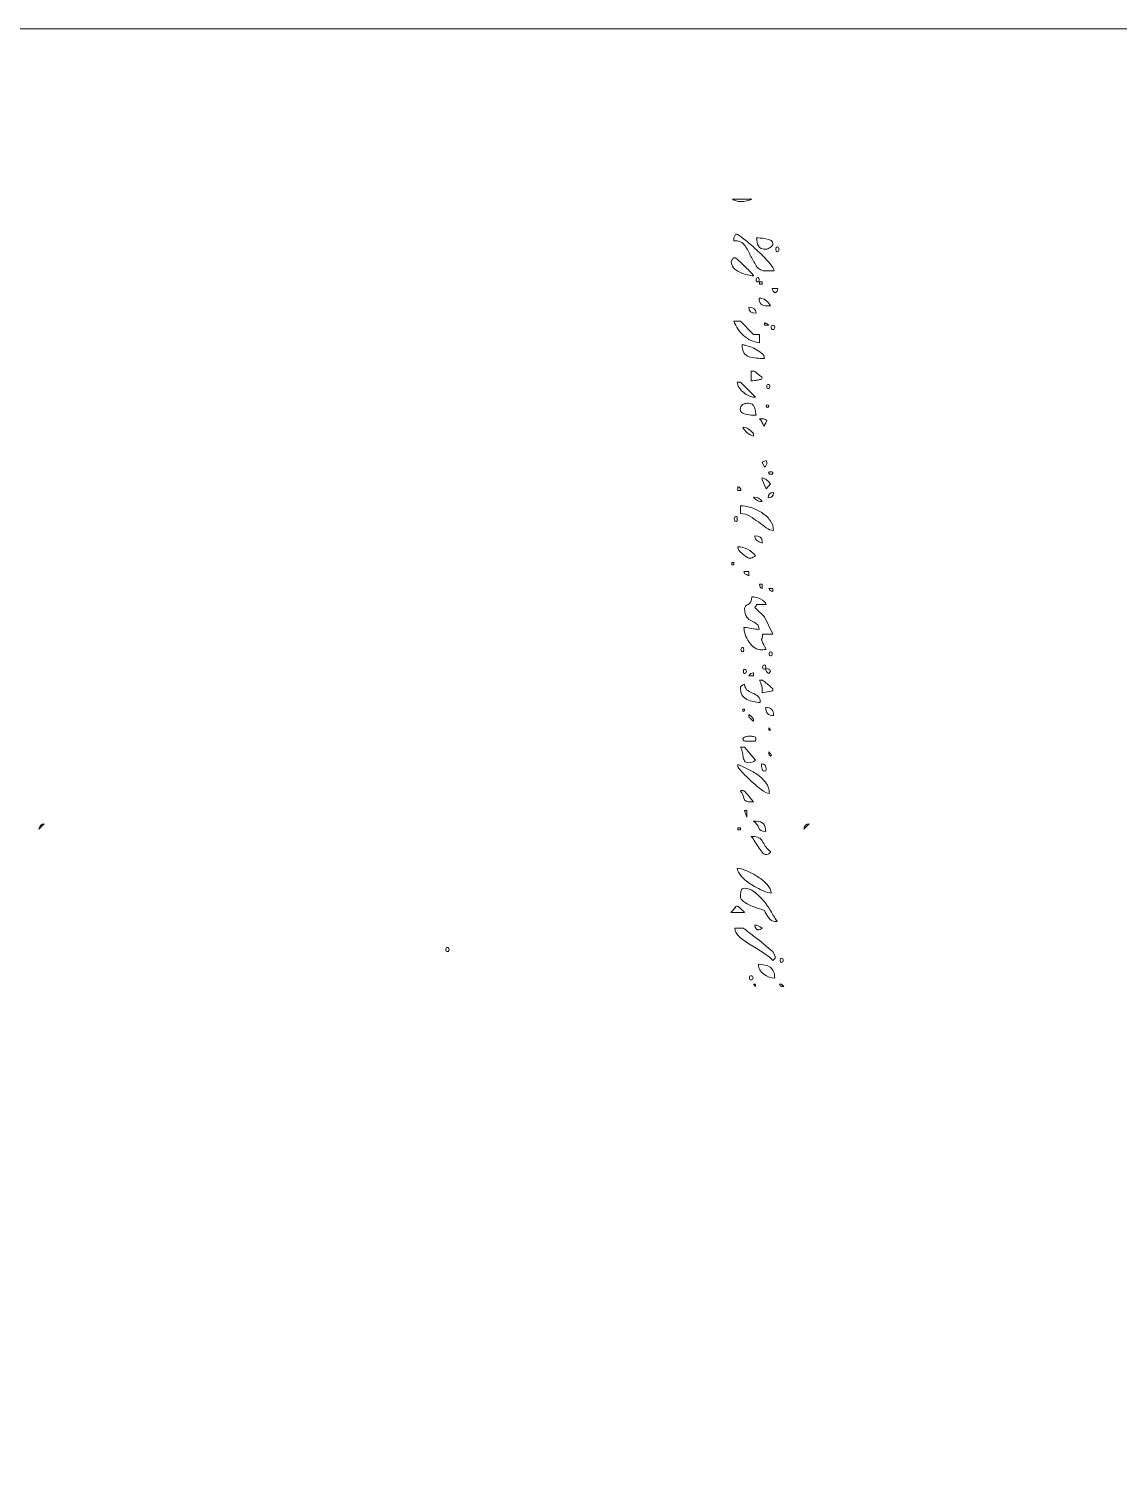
# Model space of a CAD drawing. Extents: x 915 to 2086, y -2344 to -655.
# Drawn here: x 1226 to 1384.9, y -866.4 to -655.3 of the extents above; entities that cross this region are included whole.
import ezdxf

# ---------------------------------------------------------------- set-up
doc = ezdxf.new("R2010")
doc.units = 0
doc.header["$MEASUREMENT"] = 0
doc.layers.add('Layer 1', color=7, linetype='Continuous')

# ---------------------------------------------------------------- blocks, each defined once
blk = doc.blocks.new('block 2')
at = {"layer": 'Layer 1', "lineweight": 0}
for points in [[(1332.598234014064, -692.5552402744606), (1332.598234014064, -692.2022405531325), (1332.950854980338, -692.2022405531325), (1332.950854980338, -692.5552402744606), (1332.598234014064, -692.5552402744606)], [(1328.550478625833, -733.1305129635793), (1328.814849661792, -733.1305129635793), (1328.814849661792, -733.4835126849093), (1328.550478625833, -733.4835126849093), (1328.550478625833, -733.1305129635793)], [(1333.918952928498, -757.600362744709), (1333.918952928498, -757.2473630233808), (1334.183702719509, -757.600362744709), (1333.918952928498, -757.600362744709)], [(1330.749530537889, -769.3076818286199), (1330.749530537889, -770.2742647565419), (1330.398803346952, -769.3076818286199), (1330.749530537889, -769.3076818286199)], [(1329.783326365037, -771.85821844172), (1329.783326365037, -772.1225894776462), (1329.430705398763, -772.1225894776462), (1329.430705398763, -771.85821844172), (1329.783326365037, -771.85821844172)], [(1331.982757032145, -794.6554858522841), (1331.982757032145, -795.0081068185436), (1331.718007241134, -794.6554858522841), (1331.982757032145, -794.6554858522841)]]:
    blk.add_lwpolyline(points, dxfattribs=at)
for points, knots in [([(2085.856461247264, -929.0071040381199), (2085.630344472966, -928.8703734593682), (2085.405742718949, -928.7461417977875), (2085.179625944684, -928.6097899741044), (2085.179625944684, -928.6097899741044), (2085.179625944684, -716.4876366172148), (2085.179625944684, -716.4876366172148), (2085.179625944684, -682.7541954367271), (2057.733518856485, -655.3096033687971), (2024.000077675979, -655.3096033687971), (2024.000077675979, -655.3096033687971), (976.896852803211, -655.3096033687971), (976.896852803211, -655.3096033687971), (943.1618966024525, -655.3096033687971), (915.7173045345389, -682.7541954367271), (915.7173045345389, -716.4876366172148), (915.7173045345389, -716.4876366172148), (915.7173045345389, -928.6097899741044), (915.7173045345389, -928.6097899741044), (915.4908090051849, -928.7461417977875), (915.266586006228, -928.8703734593682), (915.040090476874, -929.0071040381199), (915.040090476874, -929.0071040381199), (915.28097869874, -929.0521758909481), (915.7173045345389, -929.1392895560994), (915.7173045345389, -929.1392895560994), (915.7173045345389, -2282.962154265108), (915.7173045345389, -2282.962154265108), (915.7173045345389, -2316.695595445595), (943.1618966024525, -2344.138672493271), (976.896852803211, -2344.138672493271), (976.896852803211, -2344.138672493271), (2024.000077675979, -2344.138672493271), (2024.000077675979, -2344.138672493271), (2057.733518856485, -2344.138672493271), (2085.179625944684, -2316.695595445595), (2085.179625944684, -2282.962154265108), (2085.179625944684, -2282.962154265108), (2085.179625944684, -929.1392895560994), (2085.179625944684, -929.1392895560994), (2085.615194270342, -929.0521758909481), (2085.856461247264, -929.0071040381199), (2085.856461247264, -929.0071040381199)], [0, 0, 0, 0, 1, 1, 1, 2, 2, 2, 3, 3, 3, 4, 4, 4, 5, 5, 5, 6, 6, 6, 7, 7, 7, 8, 8, 8, 9, 9, 9, 10, 10, 10, 11, 11, 11, 12, 12, 12, 13, 13, 13, 14, 14, 14, 14]), ([(1329.783326365037, -680.4987090198692), (1329.341319203248, -680.4987090198692), (1328.976199319803, -680.3585696455239), (1328.657287554395, -680.131695361114), (1328.657287554395, -680.131695361114), (1331.463862591985, -680.131695361114), (1331.463862591985, -680.131695361114), (1331.055943386122, -680.3691747873718), (1330.504854765373, -680.4987090198692), (1329.783326365037, -680.4987090198692)], [0, 0, 0, 0, 1, 1, 1, 2, 2, 2, 3, 3, 3, 3]), ([(1333.566331962253, -690.6186656230102), (1332.920933330117, -690.6186656230102), (1332.435748090824, -690.3717173201157), (1332.114942550108, -689.8706243680599), (1331.79186447897, -689.3736977217368), (1331.49946556816, -688.8441981397418), (1331.235094532234, -688.2870494379522), (1330.970344741256, -687.729900736148), (1330.675673300053, -687.2322165796822), (1330.354867759308, -686.7913456830911), (1330.032168443255, -686.3504747865), (1329.518576574023, -686.1599609883951), (1328.814849661792, -686.2201830438617), (1328.814849661792, -686.2201830438617), (1328.814849661792, -685.8671833225317), (1328.814849661792, -685.8671833225317), (1328.871662921634, -685.7509055173332), (1328.931506222043, -685.6168262240471), (1328.98983450217, -685.4721417889114), (1329.047784027242, -685.3240485581837), (1329.10800608271, -685.2498125652755), (1329.165955607781, -685.2498125652755), (1329.165955607781, -685.2498125652755), (1329.254205538096, -685.2498125652755), (1329.254205538096, -685.2498125652755), (1329.370862098383, -685.2498125652755), (1329.723104309569, -685.4861557263512), (1330.310553416637, -685.9554332528796), (1330.896108748364, -686.4247107794081), (1331.511585730279, -686.9534528512604), (1332.159256892812, -687.5390081829855), (1332.804655524918, -688.1245635147125), (1333.391725876927, -688.7279203345433), (1333.918952928498, -689.3418822962058), (1334.446558735182, -689.9592530534619), (1334.711308526164, -690.385731257541), (1334.711308526164, -690.6186656230102), (1334.711308526164, -690.6186656230102), (1333.566331962253, -690.6186656230102), (1333.566331962253, -690.6186656230102)], [0, 0, 0, 0, 1, 1, 1, 2, 2, 2, 3, 3, 3, 4, 4, 4, 5, 5, 5, 6, 6, 6, 7, 7, 7, 8, 8, 8, 9, 9, 9, 10, 10, 10, 11, 11, 11, 12, 12, 12, 13, 13, 13, 13]), ([(1332.159256892812, -685.7793121472705), (1332.393327523461, -685.7793121472705), (1332.848591112563, -685.8213539595772), (1333.522396374608, -685.9096038899088), (1334.197716656932, -685.9978538202422), (1334.534808665498, -686.2482109187431), (1334.534808665498, -686.657266389805), (1334.534808665498, -686.83376625047), (1334.404138167787, -687.0102661111332), (1334.139388376809, -687.1867659717982), (1333.875017340879, -687.3628870773928), (1333.684503542792, -687.4511370077244), (1333.566331962253, -687.4511370077244), (1332.978882855188, -687.4511370077244), (1332.598234014064, -687.2890298395569), (1332.423627928738, -686.9678455437561), (1332.247128068071, -686.6432524523634), (1332.159256892812, -686.2482109187431), (1332.159256892812, -685.7793121472705)], [0, 0, 0, 0, 1, 1, 1, 2, 2, 2, 3, 3, 3, 4, 4, 4, 5, 5, 5, 6, 6, 6, 6]), ([(1335.152179422754, -687.8037579739839), (1335.034007842218, -687.8037579739839), (1334.975679562091, -687.6874801687854), (1334.975679562091, -687.4511370077244), (1334.975679562091, -687.218202642257), (1335.034007842218, -687.0981372863962), (1335.152179422754, -687.0981372863962), (1335.328300528365, -687.0981372863962), (1335.415035438427, -687.218202642257), (1335.415035438427, -687.4511370077244), (1335.415035438427, -687.6874801687854), (1335.328300528365, -687.8037579739839), (1335.152179422754, -687.8037579739839)], [0, 0, 0, 0, 1, 1, 1, 2, 2, 2, 3, 3, 3, 4, 4, 4, 4]), ([(1328.550478625833, -689.0350906929025), (1328.550478625833, -688.9782774330279), (1328.638728556181, -688.8585908322375), (1328.814849661792, -688.6820909715725), (1328.814849661792, -688.6820909715725), (1328.98983450217, -688.6820909715725), (1328.98983450217, -688.6820909715725), (1329.047784027242, -688.6820909715725), (1329.224283887908, -688.8161702648604), (1329.518576574023, -689.0805413007865), (1329.811732994973, -689.3418822962058), (1330.120039618514, -689.638068757663), (1330.4427389346, -689.9592530534619), (1330.763923230401, -690.2834673897842), (1331.058594671571, -690.576623810718), (1331.322965707497, -690.8409948466442), (1331.587336743423, -691.1019570869785), (1331.718007241134, -691.2644430102018), (1331.718007241134, -691.3242863105979), (1331.190780189534, -691.3242863105979), (1330.515459907207, -691.1477864499329), (1329.695076434689, -690.794786728603), (1328.871662921634, -690.4425445174156), (1328.462228695518, -689.9168324860848), (1328.462228695518, -689.2112117984971), (1328.462228695518, -689.2112117984971), (1328.550478625833, -689.0350906929025), (1328.550478625833, -689.0350906929025)], [0, 0, 0, 0, 1, 1, 1, 2, 2, 2, 3, 3, 3, 4, 4, 4, 5, 5, 5, 6, 6, 6, 7, 7, 7, 8, 8, 8, 9, 9, 9, 9]), ([(1332.070628207408, -691.8954489498274), (1332.070628207408, -691.6909212142973), (1332.159256892812, -691.5886573465241), (1332.33537799839, -691.5886573465241), (1332.451655803588, -691.5886573465241), (1332.511499103997, -691.6909212142973), (1332.511499103997, -691.8954489498274), (1332.511499103997, -692.1037642360216), (1332.451655803588, -692.2022405531325), (1332.33537799839, -692.2022405531325), (1332.159256892812, -692.2022405531325), (1332.070628207408, -692.1037642360216), (1332.070628207408, -691.8954489498274)], [0, 0, 0, 0, 1, 1, 1, 2, 2, 2, 3, 3, 3, 4, 4, 4, 4]), ([(1334.446558735182, -693.1726110317168), (1334.446558735182, -693.1726110317168), (1335.240050598017, -693.1726110317168), (1335.240050598017, -693.1726110317168), (1335.240050598017, -693.4650099425098), (1335.121879017477, -693.6699164331103), (1334.887429631772, -693.7899817889729), (1334.593136945625, -693.6699164331103), (1334.446558735182, -693.4650099425098), (1334.446558735182, -693.1726110317168)], [0, 0, 0, 0, 1, 1, 1, 2, 2, 2, 3, 3, 3, 3]), ([(1331.014280328871, -695.8988899953392), (1331.718007241134, -695.8988899953392), (1332.070628207408, -696.1954552118668), (1332.070628207408, -696.781010543592), (1331.366901295145, -696.781010543592), (1331.014280328871, -696.4882328777285), (1331.014280328871, -695.8988899953392)], [0, 0, 0, 0, 1, 1, 1, 2, 2, 2, 2]), ([(1333.742831822916, -695.7227688897465), (1332.920933330117, -695.7227688897465), (1332.511499103997, -695.3421200486218), (1332.511499103997, -694.5800648562299), (1333.215226016264, -694.5800648562299), (1333.772753473108, -694.9645012480187), (1334.183702719509, -695.7227688897465), (1334.183702719509, -695.7227688897465), (1333.742831822916, -695.7227688897465), (1333.742831822916, -695.7227688897465)], [0, 0, 0, 0, 1, 1, 1, 2, 2, 2, 3, 3, 3, 3]), ([(1332.598234014064, -699.8606679836148), (1332.598234014064, -699.8606679836148), (1332.598234014064, -701.0950307430712), (1332.598234014064, -701.0950307430712), (1331.660057716063, -700.9749653872104), (1330.882094810908, -700.6257532165428), (1330.266617828989, -700.0367890892257), (1329.651140847074, -699.4512337574988), (1329.165955607781, -698.7456130698947), (1328.814849661792, -697.9237145771231), (1328.814849661792, -697.9237145771231), (1329.783326365037, -697.9237145771231), (1329.783326365037, -697.9237145771231), (1329.783326365037, -697.9237145771231), (1331.718007241134, -699.8606679836148), (1331.718007241134, -699.8606679836148), (1331.718007241134, -699.8606679836148), (1332.598234014064, -699.8606679836148), (1332.598234014064, -699.8606679836148)], [0, 0, 0, 0, 1, 1, 1, 2, 2, 2, 3, 3, 3, 4, 4, 4, 5, 5, 5, 6, 6, 6, 6]), ([(1333.303854701635, -698.5410853343792), (1333.303854701635, -698.5410853343792), (1333.303854701635, -698.2767142984385), (1333.303854701635, -698.2767142984385), (1333.303854701635, -698.2767142984385), (1333.391725876927, -698.1884643681051), (1333.391725876927, -698.1884643681051), (1333.391725876927, -698.1884643681051), (1333.566331962253, -698.2767142984385), (1333.566331962253, -698.2767142984385), (1333.62466024238, -698.2767142984385), (1333.742831822916, -698.3645854737142), (1333.918952928498, -698.5410853343792), (1333.918952928498, -698.5410853343792), (1333.303854701635, -698.5410853343792), (1333.303854701635, -698.5410853343792)], [0, 0, 0, 0, 1, 1, 1, 2, 2, 2, 3, 3, 3, 4, 4, 4, 5, 5, 5, 5]), ([(1334.799179701424, -698.8478769376679), (1334.799179701424, -699.0561922238621), (1334.711308526164, -699.1584560916353), (1334.534808665498, -699.1584560916353), (1334.359823825087, -699.1584560916353), (1334.271952649824, -699.0561922238621), (1334.271952649824, -698.8478769376679), (1334.271952649824, -698.6433492021379), (1334.359823825087, -698.5410853343792), (1334.534808665498, -698.5410853343792), (1334.711308526164, -698.5410853343792), (1334.799179701424, -698.6433492021379), (1334.799179701424, -698.8478769376679)], [0, 0, 0, 0, 1, 1, 1, 2, 2, 2, 3, 3, 3, 4, 4, 4, 4]), ([(1331.058594671571, -703.1194765697701), (1330.382895634188, -702.9433554641755), (1330.046182380678, -702.3578001324486), (1330.046182380678, -701.3559929834055), (1330.280631766416, -701.3559929834055), (1330.398803346952, -701.3878084089347), (1330.398803346952, -701.4442429137371), (1330.457131627079, -701.4442429137371), (1330.631358957349, -701.4900722767079), (1330.926030398552, -701.5783222070249), (1331.21918681947, -701.6665721373565), (1331.543401155808, -701.7968638799966), (1331.894507101797, -701.9733637406616), (1332.247128068071, -702.1498636013266), (1332.568312363872, -702.3578001324486), (1332.862983805046, -702.5907344979178), (1333.155382715851, -702.8232901083129), (1333.303854701635, -703.0880398993113), (1333.303854701635, -703.3808175651748), (1332.480062433524, -703.3808175651748), (1331.73202117859, -703.2925676348414), (1331.058594671571, -703.1194765697701)], [0, 0, 0, 0, 1, 1, 1, 2, 2, 2, 3, 3, 3, 4, 4, 4, 5, 5, 5, 6, 6, 6, 7, 7, 7, 7]), ([(1331.982757032145, -709.0140416588338), (1331.982757032145, -709.0140416588338), (1331.806257171482, -709.0140416588338), (1331.806257171482, -709.0140416588338), (1331.337358400009, -709.0140416588338), (1330.807858818016, -708.7811072933664), (1330.222303486289, -708.3122085219084), (1329.63523313431, -707.8429309953817), (1329.342455468444, -707.3418380433241), (1329.342455468444, -706.8165047670636), (1329.342455468444, -706.8165047670636), (1329.783326365037, -706.8165047670636), (1329.783326365037, -706.8165047670636), (1329.783326365037, -706.8165047670636), (1331.982757032145, -709.0140416588338), (1331.982757032145, -709.0140416588338)], [0, 0, 0, 0, 1, 1, 1, 2, 2, 2, 3, 3, 3, 4, 4, 4, 5, 5, 5, 5]), ([(1331.982757032145, -706.5941755434296), (1331.688085590942, -706.6259909689588), (1331.483557855396, -706.6400049063986), (1331.366901295145, -706.6400049063986), (1331.366901295145, -706.6400049063986), (1331.366901295145, -705.2291422862772), (1331.366901295145, -705.2291422862772), (1331.366901295145, -705.2291422862772), (1331.718007241134, -705.2291422862772), (1331.718007241134, -705.2291422862772), (1331.776335521261, -705.2291422862772), (1331.908521039224, -705.3033782791854), (1332.114942550108, -705.4510927548426), (1332.319470285625, -705.5957771899766), (1332.480062433524, -705.729856483279), (1332.598234014064, -705.8465130435334), (1332.656183539135, -705.906356343944), (1332.730419532027, -705.9661996443256), (1332.818669462342, -706.0230129041984), (1332.90691939269, -706.082856204609), (1332.950854980338, -706.138911954341), (1332.950854980338, -706.1991340098075), (1332.950854980338, -706.3752551154021), (1332.832683399798, -706.4638838007895), (1332.598234014064, -706.4638838007895), (1332.480062433524, -706.5199395505379), (1332.275155942922, -706.5661476685627), (1331.982757032145, -706.5941755434296)], [0, 0, 0, 0, 1, 1, 1, 2, 2, 2, 3, 3, 3, 4, 4, 4, 5, 5, 5, 6, 6, 6, 7, 7, 7, 8, 8, 8, 9, 9, 9, 9]), ([(1333.654581892572, -707.4759173366265), (1333.654581892572, -707.27138960108), (1333.742831822916, -707.1657169377295), (1333.918952928498, -707.1657169377295), (1334.035609488781, -707.1657169377295), (1334.095452789161, -707.27138960108), (1334.095452789161, -707.4759173366265), (1334.095452789161, -707.680445072142), (1334.035609488781, -707.7827089399152), (1333.918952928498, -707.7827089399152), (1333.742831822916, -707.7827089399152), (1333.654581892572, -707.680445072142), (1333.654581892572, -707.4759173366265)], [0, 0, 0, 0, 1, 1, 1, 2, 2, 2, 3, 3, 3, 4, 4, 4, 4]), ([(1330.793844880589, -711.5679870675258), (1330.471145564536, -711.5111738076512), (1330.206395773524, -711.4055011443024), (1330.001868038007, -711.2611954642371), (1329.795825282208, -711.112723478439), (1329.723104309569, -710.8941818054673), (1329.783326365037, -710.5976165889397), (1329.899604170236, -710.3052176781484), (1330.060196318134, -710.1143251249878), (1330.266617828989, -710.0264539497266), (1330.471145564536, -709.9382040193786), (1330.691581012818, -709.8957834520161), (1330.926030398552, -709.8957834520161), (1331.39530792508, -709.8957834520161), (1331.703993303707, -710.1006899426184), (1331.850192759097, -710.5131542092722), (1331.996770969572, -710.9225884354046), (1332.070628207408, -711.3032372765438), (1332.070628207408, -711.655858242787), (1331.543401155808, -711.655858242787), (1331.116922951727, -711.6278303679219), (1330.793844880589, -711.5679870675258)], [0, 0, 0, 0, 1, 1, 1, 2, 2, 2, 3, 3, 3, 4, 4, 4, 5, 5, 5, 6, 6, 6, 7, 7, 7, 7]), ([(1333.566331962253, -710.3370331036776), (1333.566331962253, -710.216588992761), (1333.62466024238, -710.1605332430127), (1333.742831822916, -710.1605332430127), (1333.861003403455, -710.1605332430127), (1333.918952928498, -710.216588992761), (1333.918952928498, -710.3370331036776), (1333.800781347991, -710.5695887140746), (1333.684503542792, -710.5695887140746), (1333.566331962253, -710.3370331036776)], [0, 0, 0, 0, 1, 1, 1, 2, 2, 2, 3, 3, 3, 3]), ([(1331.718007241134, -714.3828947165666), (1331.718007241134, -714.3828947165666), (1331.718007241134, -714.7355156828262), (1331.718007241134, -714.7355156828262), (1331.366901295145, -714.6192378776277), (1331.058594671571, -714.4427380169627), (1330.793844880589, -714.2098036514953), (1330.531367619971, -713.9734604904343), (1330.310553416637, -713.7405261249669), (1330.134432311026, -713.5041829639058), (1330.134432311026, -713.5041829639058), (1330.222303486289, -713.4163117886446), (1330.222303486289, -713.4163117886446), (1330.515459907207, -713.4163117886446), (1330.807858818016, -713.5325895938431), (1331.102530259219, -713.7689327549042), (1331.39530792508, -714.0018671203716), (1331.599835660594, -714.2098036514953), (1331.718007241134, -714.3828947165666)], [0, 0, 0, 0, 1, 1, 1, 2, 2, 2, 3, 3, 3, 4, 4, 4, 5, 5, 5, 6, 6, 6, 6]), ([(1333.215226016264, -713.2398119279796), (1333.097054435724, -713.0072563175681), (1332.994790567953, -712.7989410313903), (1332.90691939269, -712.6224411707253), (1332.818669462342, -712.4459413100603), (1332.7164055946, -712.3012568749245), (1332.598234014064, -712.1853578247819), (1332.598234014064, -712.1853578247819), (1332.950854980338, -712.1853578247819), (1332.950854980338, -712.1853578247819), (1333.243632646199, -712.1853578247819), (1333.479975807246, -712.2732290000431), (1333.654581892572, -712.4459413100603), (1333.596253612444, -712.6224411707253), (1333.448539136769, -712.8868122066515), (1333.215226016264, -713.2398119279796)], [0, 0, 0, 0, 1, 1, 1, 2, 2, 2, 3, 3, 3, 4, 4, 4, 5, 5, 5, 5]), ([(1333.654581892572, -718.5204150553809), (1333.654581892572, -718.8730360216241), (1333.536410312065, -719.1093791826997), (1333.303854701635, -719.2256569878982), (1333.303854701635, -719.2256569878982), (1332.950854980338, -718.5204150553809), (1332.950854980338, -718.5204150553809), (1332.950854980338, -718.5204150553809), (1333.566331962253, -718.2556652643698), (1333.566331962253, -718.2556652643698), (1333.566331962253, -718.2556652643698), (1333.654581892572, -718.5204150553809), (1333.654581892572, -718.5204150553809)], [0, 0, 0, 0, 1, 1, 1, 2, 2, 2, 3, 3, 3, 4, 4, 4, 4]), ([(1334.183702719509, -721.6879436706668), (1334.183702719509, -721.6879436706668), (1333.566331962253, -722.3935643582545), (1333.566331962253, -722.3935643582545), (1333.566331962253, -722.3935643582545), (1332.950854980338, -721.0739817090025), (1332.950854980338, -721.0739817090025), (1332.950854980338, -721.0739817090025), (1332.950854980338, -720.8096106730763), (1332.950854980338, -720.8096106730763), (1333.243632646199, -720.8694539734724), (1333.492474724417, -720.986110533725), (1333.698517480216, -721.16261039439), (1333.903045215733, -721.3387314999991), (1334.065531138969, -721.5148526055937), (1334.183702719509, -721.6879436706668)], [0, 0, 0, 0, 1, 1, 1, 2, 2, 2, 3, 3, 3, 4, 4, 4, 5, 5, 5, 5]), ([(1334.228017062209, -720.2804898461536), (1334.079545076396, -720.2804898461536), (1333.977281208654, -720.2240553413349), (1333.918952928498, -720.1043687405445), (1333.861003403455, -719.9877121802901), (1333.963267271198, -719.9278688798795), (1334.228017062209, -719.9278688798795), (1334.490873077882, -719.9278688798795), (1334.593136945625, -719.9877121802901), (1334.534808665498, -720.1043687405445), (1334.47648038537, -720.2240553413349), (1334.372701497346, -720.2804898461536), (1334.228017062209, -720.2804898461536)], [0, 0, 0, 0, 1, 1, 1, 2, 2, 2, 3, 3, 3, 4, 4, 4, 4]), ([(1329.869682520044, -722.6579353941806), (1329.869682520044, -722.6579353941806), (1329.430705398763, -722.6579353941806), (1329.430705398763, -722.6579353941806), (1329.430705398763, -722.6579353941806), (1329.430705398763, -722.0405646369245), (1329.430705398763, -722.0405646369245), (1329.723104309569, -722.1606299927871), (1329.869682520044, -722.3651577283172), (1329.869682520044, -722.6579353941806)], [0, 0, 0, 0, 1, 1, 1, 2, 2, 2, 3, 3, 3, 3]), ([(1332.774355119671, -724.2418890793588), (1332.598234014064, -724.2418890793588), (1332.407720215973, -724.1850758195005), (1332.203192480427, -724.0653892186938), (1331.996770969572, -723.9487326584249), (1331.83617882167, -723.8010181827676), (1331.718007241134, -723.6245183221026), (1331.718007241134, -723.6245183221026), (1331.806257171482, -723.6245183221026), (1331.806257171482, -723.6245183221026), (1332.275155942922, -723.6245183221026), (1332.656183539135, -723.8328336082968), (1332.950854980338, -724.2418890793588), (1332.950854980338, -724.2418890793588), (1332.774355119671, -724.2418890793588), (1332.774355119671, -724.2418890793588)], [0, 0, 0, 0, 1, 1, 1, 2, 2, 2, 3, 3, 3, 4, 4, 4, 5, 5, 5, 5]), ([(1333.831081753235, -723.7123894973784), (1333.831081753235, -723.1870562211034), (1334.095452789161, -722.9223064301068), (1334.622679840761, -722.9223064301068), (1334.622679840761, -723.4518060121018), (1334.359823825087, -723.7123894973784), (1333.831081753235, -723.7123894973784)], [0, 0, 0, 0, 1, 1, 1, 2, 2, 2, 2]), ([(1333.566331962253, -728.072617814868), (1333.215226016264, -727.8078680238714), (1332.832683399798, -727.52948305052), (1332.423627928738, -727.2329178339942), (1332.012678682337, -726.9401401681307), (1331.599835660594, -726.6613764396925), (1331.190780189534, -726.3970054037663), (1330.779830943166, -726.1356644083617), (1330.310553416637, -726.001963870146), (1329.783326365037, -726.001963870146), (1329.783326365037, -726.001963870146), (1329.783326365037, -724.8592598366131), (1329.783326365037, -724.8592598366131), (1330.250710116225, -724.8592598366131), (1330.763923230401, -724.9471310118906), (1331.322965707497, -725.1236308725393), (1331.880493164374, -725.3001307332042), (1332.407720215973, -725.5470790361132), (1332.90691939269, -725.8712933724355), (1333.404224794102, -726.1924776682345), (1333.816689060755, -726.5735052644313), (1334.139388376809, -727.0143761610225), (1334.460572672606, -727.4552470576136), (1334.622679840761, -727.9385385215819), (1334.622679840761, -728.4672805934342), (1334.271952649824, -728.4672805934342), (1333.918952928498, -728.3335800552186), (1333.566331962253, -728.072617814868)], [0, 0, 0, 0, 1, 1, 1, 2, 2, 2, 3, 3, 3, 4, 4, 4, 5, 5, 5, 6, 6, 6, 7, 7, 7, 8, 8, 8, 9, 9, 9, 9]), ([(1329.165955607781, -727.1484554543085), (1328.98983450217, -727.1484554543085), (1328.901205816766, -727.0283900984623), (1328.901205816766, -726.7954557329949), (1328.901205816766, -726.5591125719338), (1328.98983450217, -726.4428347667354), (1329.165955607781, -726.4428347667354), (1329.28223341298, -726.4428347667354), (1329.342455468444, -726.5591125719338), (1329.342455468444, -726.7954557329949), (1329.342455468444, -727.0283900984623), (1329.28223341298, -727.1484554543085), (1329.165955607781, -727.1484554543085)], [0, 0, 0, 0, 1, 1, 1, 2, 2, 2, 3, 3, 3, 4, 4, 4, 4]), ([(1332.950854980338, -730.3159840696089), (1332.656183539135, -730.1997062644105), (1332.407720215973, -730.065626971108), (1332.203192480427, -729.9209425359722), (1331.996770969572, -729.7724705501887), (1331.894507101797, -729.553928877217), (1331.894507101797, -729.2577424157616), (1332.598234014064, -729.2577424157616), (1332.950854980338, -729.4940855768227), (1332.950854980338, -729.9633631033494), (1332.950854980338, -729.9633631033494), (1332.950854980338, -730.3159840696089), (1332.950854980338, -730.3159840696089)], [0, 0, 0, 0, 1, 1, 1, 2, 2, 2, 3, 3, 3, 4, 4, 4, 4]), ([(1331.982757032145, -732.1643087907278), (1331.924428751989, -732.2241520911075), (1331.820649863961, -732.2949792884219), (1331.674071653519, -732.3828504636849), (1331.527493443044, -732.4711003940165), (1331.425229575269, -732.516929756971), (1331.366901295145, -732.516929756971), (1331.366901295145, -732.516929756971), (1331.014280328871, -732.516929756971), (1331.014280328871, -732.516929756971), (1330.779830943166, -732.3972431561806), (1330.457131627079, -732.178322728153), (1330.046182380678, -731.8541083918326), (1329.63523313431, -731.5329240960318), (1329.430705398763, -731.1943170671975), (1329.430705398763, -730.8451048965317), (1329.899604170236, -730.8451048965317), (1330.368881696764, -730.9613827017301), (1330.838159223293, -731.1943170671975), (1331.307057994733, -731.4306602282586), (1331.688085590942, -731.7548745645809), (1331.982757032145, -732.1643087907278)], [0, 0, 0, 0, 1, 1, 1, 2, 2, 2, 3, 3, 3, 4, 4, 4, 5, 5, 5, 6, 6, 6, 7, 7, 7, 7]), ([(1330.310553416637, -734.4535044084232), (1330.310553416637, -734.4535044084232), (1331.014280328871, -734.4535044084232), (1331.014280328871, -734.4535044084232), (1331.014280328871, -734.4535044084232), (1331.014280328871, -735.0674663700856), (1331.014280328871, -735.0674663700856), (1330.896108748364, -735.0106531102128), (1330.749530537889, -734.9367958723915), (1330.575303207619, -734.8485459420435), (1330.398803346952, -734.7606747667824), (1330.310553416637, -734.6265954734963), (1330.310553416637, -734.4535044084232)], [0, 0, 0, 0, 1, 1, 1, 2, 2, 2, 3, 3, 3, 4, 4, 4, 4]), ([(1332.598234014064, -736.3018291295275), (1332.598234014064, -736.3018291295275), (1332.950854980338, -736.3018291295275), (1332.950854980338, -736.3018291295275), (1332.950854980338, -736.3018291295275), (1332.950854980338, -736.9157910911899), (1332.950854980338, -736.9157910911899), (1332.7164055946, -736.8589778313171), (1332.598234014064, -736.6510413001934), (1332.598234014064, -736.3018291295275)], [0, 0, 0, 0, 1, 1, 1, 2, 2, 2, 3, 3, 3, 3]), ([(1331.982757032145, -739.8223574661561), (1331.982757032145, -739.8223574661561), (1333.303854701635, -741.0533114300042), (1333.303854701635, -741.0533114300042), (1333.303854701635, -741.0533114300042), (1334.534808665498, -743.6068780836258), (1334.534808665498, -743.6068780836258), (1334.534808665498, -743.6068780836258), (1333.039104910653, -743.6068780836258), (1333.039104910653, -743.6068780836258), (1333.039104910653, -743.956090254308), (1333.009183260465, -744.1644055404859), (1332.950854980338, -744.2208400452901), (1332.892526700178, -744.2810621007548), (1332.862983805046, -744.3409054011508), (1332.862983805046, -744.3969611508992), (1332.862983805046, -744.4571832063493), (1332.90691939269, -744.5734610115624), (1332.994790567953, -744.7499608722273), (1333.083419253357, -744.9264607328778), (1333.273554296391, -745.2790816991355), (1333.566331962253, -745.8044149754105), (1333.508382437181, -745.8044149754105), (1333.404224794102, -745.8222164634999), (1333.259540358964, -745.8506230934372), (1333.111447128236, -745.8786509683023), (1333.009183260465, -745.8930436607998), (1332.950854980338, -745.8930436607998), (1332.187284767662, -745.8930436607998), (1331.555900072979, -745.5120160646193), (1331.058594671571, -744.7499608722273), (1330.559395494854, -743.9879056798372), (1330.310553416637, -743.2826637473036), (1330.310553416637, -742.6372651151823), (1330.719987642753, -742.6372651151823), (1331.102530259219, -742.682715723081), (1331.455529980545, -742.7713444084702), (1331.806257171482, -742.8592155837459), (1332.159256892812, -742.9016361511085), (1332.511499103997, -742.9016361511085), (1332.511499103997, -742.5486364297785), (1332.393327523461, -742.2842653938524), (1332.159256892812, -742.1077655331874), (1331.924428751989, -741.9350532231865), (1331.674071653519, -741.7869599924588), (1331.411215637845, -741.6706821872604), (1331.146465846834, -741.5540256269915), (1330.912016461129, -741.3601030333093), (1330.707488725582, -741.0957319973668), (1330.501067214727, -740.8343910019621), (1330.398803346952, -740.4359406727481), (1330.398803346952, -739.9102286414172), (1330.398803346952, -739.6178297306096), (1330.575303207619, -739.3951217519198), (1330.926030398552, -739.2474072762625), (1331.279030119882, -739.1027228411285), (1331.455529980545, -738.7357091823733), (1331.455529980545, -738.1501538506463), (1331.806257171482, -738.1501538506463), (1332.21720641785, -738.2527964734754), (1332.686483944379, -738.4573242090055), (1333.155382715851, -738.6618519445374), (1333.448539136769, -738.9406156729592), (1333.566331962253, -739.2928578841629), (1333.566331962253, -739.2928578841629), (1332.159256892812, -739.2928578841629), (1332.159256892812, -739.2928578841629), (1332.159256892812, -739.3530799396294), (1332.128956487535, -739.4095144444154), (1332.070628207408, -739.4693577448261), (1331.894507101797, -739.6458576054911), (1331.864585451609, -739.7625141657454), (1331.982757032145, -739.8223574661561)], [0, 0, 0, 0, 1, 1, 1, 2, 2, 2, 3, 3, 3, 4, 4, 4, 5, 5, 5, 6, 6, 6, 7, 7, 7, 8, 8, 8, 9, 9, 9, 10, 10, 10, 11, 11, 11, 12, 12, 12, 13, 13, 13, 14, 14, 14, 15, 15, 15, 16, 16, 16, 17, 17, 17, 18, 18, 18, 19, 19, 19, 20, 20, 20, 21, 21, 21, 22, 22, 22, 23, 23, 23, 24, 24, 24, 24]), ([(1333.918952928498, -736.9157910911899), (1333.918952928498, -736.9157910911899), (1334.534808665498, -736.9157910911899), (1334.534808665498, -736.9157910911899), (1334.534808665498, -736.9157910911899), (1334.534808665498, -737.3566619877811), (1334.534808665498, -737.3566619877811), (1334.24165224458, -737.3566619877811), (1334.035609488781, -737.2119775526453), (1333.918952928498, -736.9157910911899)], [0, 0, 0, 0, 1, 1, 1, 2, 2, 2, 3, 3, 3, 3]), ([(1330.134432311026, -746.1574146967259), (1329.957932450363, -746.1574146967259), (1329.869682520044, -746.0551508289673), (1329.869682520044, -745.8506230934372), (1329.869682520044, -745.6460953579071), (1329.957932450363, -745.5438314901339), (1330.134432311026, -745.5438314901339), (1330.250710116225, -745.5438314901339), (1330.310553416637, -745.6460953579071), (1330.310553416637, -745.8506230934372), (1330.310553416637, -746.0551508289673), (1330.250710116225, -746.1574146967259), (1330.134432311026, -746.1574146967259)], [0, 0, 0, 0, 1, 1, 1, 2, 2, 2, 3, 3, 3, 4, 4, 4, 4]), ([(1334.007581613898, -746.4679938506933), (1334.007581613898, -746.2596785644992), (1334.065531138969, -746.1574146967259), (1334.183702719509, -746.1574146967259), (1334.359823825087, -746.1574146967259), (1334.446558735182, -746.2596785644992), (1334.446558735182, -746.4679938506933), (1334.446558735182, -746.6725215862234), (1334.359823825087, -746.7747854539821), (1334.183702719509, -746.7747854539821), (1334.065531138969, -746.7747854539821), (1334.007581613898, -746.6725215862234), (1334.007581613898, -746.4679938506933)], [0, 0, 0, 0, 1, 1, 1, 2, 2, 2, 3, 3, 3, 4, 4, 4, 4]), ([(1330.398803346952, -748.7109813503621), (1330.575303207619, -748.7109813503621), (1330.663174382878, -748.8132452181353), (1330.663174382878, -749.0181517087376), (1330.663174382878, -749.226088239845), (1330.575303207619, -749.3283521076182), (1330.398803346952, -749.3283521076182), (1330.280631766416, -749.3283521076182), (1330.222303486289, -749.226088239845), (1330.222303486289, -749.0181517087376), (1330.222303486289, -748.8132452181353), (1330.280631766416, -748.7109813503621), (1330.398803346952, -748.7109813503621)], [0, 0, 0, 0, 1, 1, 1, 2, 2, 2, 3, 3, 3, 4, 4, 4, 4]), ([(1331.014280328871, -749.6775642782841), (1331.190780189534, -749.385165367491), (1331.425229575269, -749.2404809323571), (1331.718007241134, -749.2404809323571), (1331.718007241134, -749.2404809323571), (1331.718007241134, -749.6775642782841), (1331.718007241134, -749.6775642782841), (1331.718007241134, -749.6775642782841), (1331.014280328871, -749.6775642782841), (1331.014280328871, -749.6775642782841)], [0, 0, 0, 0, 1, 1, 1, 2, 2, 2, 3, 3, 3, 3]), ([(1333.303854701635, -748.7109813503621), (1333.127354840972, -748.7109813503621), (1333.039104910653, -748.6087174825889), (1333.039104910653, -748.4041897470734), (1333.039104910653, -748.196253215935), (1333.127354840972, -748.0939893481782), (1333.303854701635, -748.0939893481782), (1333.419753751778, -748.0939893481782), (1333.479975807246, -748.196253215935), (1333.479975807246, -748.4041897470734), (1333.479975807246, -748.6087174825889), (1333.419753751778, -748.7109813503621), (1333.303854701635, -748.7109813503621)], [0, 0, 0, 0, 1, 1, 1, 2, 2, 2, 3, 3, 3, 4, 4, 4, 4]), ([(1334.183702719509, -748.9757311413587), (1334.183702719509, -748.9757311413587), (1333.918952928498, -749.3283521076182), (1333.918952928498, -749.3283521076182), (1333.62466024238, -749.2086655068279), (1333.479975807246, -748.9757311413587), (1333.479975807246, -748.6231101751009), (1333.889410033362, -748.6231101751009), (1334.12348066404, -748.7393879802994), (1334.183702719509, -748.9757311413587)], [0, 0, 0, 0, 1, 1, 1, 2, 2, 2, 3, 3, 3, 3]), ([(1330.090117968326, -751.0425975354347), (1330.236696178801, -750.9547263601735), (1330.338960046573, -750.9123057927964), (1330.398803346952, -750.9123057927964), (1330.457131627079, -751.3812045642526), (1330.619238795263, -751.6883749226281), (1330.882094810908, -751.8364681533558), (1331.146465846834, -751.9811525884916), (1331.411215637845, -752.115231881794), (1331.674071653519, -752.2315096869925), (1331.938442689445, -752.3477874921891), (1332.172892075179, -752.4962594779727), (1332.37969234109, -752.6727593386377), (1332.584220076636, -752.8488804442468), (1332.686483944379, -753.1416581101103), (1332.686483944379, -753.5507135811722), (1332.041085312272, -753.5507135811722), (1331.39530792508, -753.4060291460364), (1330.749530537889, -753.109842684581), (1330.104131905749, -752.8170650187176), (1329.783326365037, -752.2315096869925), (1329.783326365037, -751.3497678938102), (1329.783326365037, -751.3497678938102), (1329.783326365037, -751.2615179634622), (1329.783326365037, -751.2615179634622), (1329.839760869823, -751.205083458658), (1329.943539757851, -751.1312262208385), (1330.090117968326, -751.0425975354347)], [0, 0, 0, 0, 1, 1, 1, 2, 2, 2, 3, 3, 3, 4, 4, 4, 5, 5, 5, 6, 6, 6, 7, 7, 7, 8, 8, 8, 9, 9, 9, 9]), ([(1332.950854980338, -752.1432597566445), (1333.009183260465, -751.8508608458515), (1332.994790567953, -751.5258889993884), (1332.90691939269, -751.1766768287371), (1332.818669462342, -750.824055862463), (1332.7164055946, -750.5312781965995), (1332.598234014064, -750.2949350355402), (1332.598234014064, -750.2949350355402), (1332.950854980338, -750.2949350355402), (1332.950854980338, -750.2949350355402), (1333.009183260465, -750.2949350355402), (1333.199318303499, -750.4256055332507), (1333.522396374608, -750.6903553242473), (1333.845095690691, -750.9547263601735), (1334.065531138969, -751.1448614032079), (1334.183702719509, -751.2615179634622), (1334.183702719509, -751.2615179634622), (1334.359823825087, -751.4380178241272), (1334.359823825087, -751.4380178241272), (1334.416637084962, -751.4978611245378), (1334.47648038537, -751.5258889993884), (1334.534808665498, -751.5258889993884), (1334.534808665498, -751.5258889993884), (1334.534808665498, -751.8788887207184), (1334.534808665498, -751.8788887207184), (1334.534808665498, -751.8788887207184), (1332.950854980338, -752.1432597566445), (1332.950854980338, -752.1432597566445)], [0, 0, 0, 0, 1, 1, 1, 2, 2, 2, 3, 3, 3, 4, 4, 4, 5, 5, 5, 6, 6, 6, 7, 7, 7, 8, 8, 8, 9, 9, 9, 9]), ([(1330.134432311026, -754.6972051653511), (1330.076104030899, -754.5771398094903), (1330.120039618514, -754.5210840597583), (1330.266617828989, -754.5210840597583), (1330.413196039464, -754.5210840597583), (1330.457131627079, -754.5771398094903), (1330.398803346952, -754.6972051653511), (1330.398803346952, -754.8134829705496), (1330.354867759308, -754.8733262709457), (1330.266617828989, -754.8733262709457), (1330.178367898674, -754.8733262709457), (1330.134432311026, -754.8134829705496), (1330.134432311026, -754.6972051653511)], [0, 0, 0, 0, 1, 1, 1, 2, 2, 2, 3, 3, 3, 4, 4, 4, 4]), ([(1331.014280328871, -755.6637880932731), (1331.014280328871, -755.6637880932731), (1331.014280328871, -755.3111671270153), (1331.014280328871, -755.3111671270153), (1331.307057994733, -755.4872882326081), (1331.543401155808, -755.7236313936692), (1331.718007241134, -756.0164090595326), (1331.718007241134, -756.0164090595326), (1331.718007241134, -756.2807800954588), (1331.718007241134, -756.2807800954588), (1331.599835660594, -756.2209367950627), (1331.469165162916, -756.1186729272895), (1331.322965707497, -755.9705796965618), (1331.174872476769, -755.825895261426), (1331.072608609027, -755.7236313936692), (1331.014280328871, -755.6637880932731)], [0, 0, 0, 0, 1, 1, 1, 2, 2, 2, 3, 3, 3, 4, 4, 4, 5, 5, 5, 5]), ([(1333.479975807246, -754.2563342687599), (1334.24165224458, -754.2563342687599), (1334.622679840761, -754.6653897398219), (1334.622679840761, -755.4872882326081), (1333.861003403455, -755.4872882326081), (1333.479975807246, -755.0782327615461), (1333.479975807246, -754.2563342687599)], [0, 0, 0, 0, 1, 1, 1, 2, 2, 2, 2]), ([(1330.663174382878, -758.5245251052702), (1330.838159223293, -758.4961184753329), (1331.044201979092, -758.4821045378912), (1331.279030119882, -758.4821045378912), (1331.455529980545, -758.4821045378912), (1331.644150003298, -758.5101324127727), (1331.850192759097, -758.5703544682247), (1332.054720494643, -758.626788973027), (1332.099034837343, -758.8313167085735), (1331.982757032145, -759.1843164298871), (1331.982757032145, -759.1843164298871), (1331.190780189534, -759.1843164298871), (1331.190780189534, -759.1843164298871), (1331.072608609027, -759.1843164298871), (1330.882094810908, -759.1979516122565), (1330.619238795263, -759.2297670377857), (1330.354867759308, -759.258173667723), (1330.192381836097, -759.1275031700288), (1330.134432311026, -758.8313167085735), (1330.310553416637, -758.6548168479085), (1330.4870532773, -758.5563405307994), (1330.663174382878, -758.5245251052702)], [0, 0, 0, 0, 1, 1, 1, 2, 2, 2, 3, 3, 3, 4, 4, 4, 5, 5, 5, 6, 6, 6, 7, 7, 7, 7]), ([(1330.398803346952, -760.0660582230839), (1330.398803346952, -760.0660582230839), (1331.982757032145, -762.0022541194494), (1331.982757032145, -762.0022541194494), (1331.688085590942, -762.2351884849186), (1331.366901295145, -762.3514662901171), (1331.014280328871, -762.3514662901171), (1330.719987642753, -762.3514662901171), (1330.515459907207, -762.2670039104478), (1330.398803346952, -762.0908828048532), (1330.280631766416, -761.9143829441882), (1330.206395773524, -761.6920537205542), (1330.178367898674, -761.4273039295722), (1330.148446248453, -761.1663416892379), (1330.104131905749, -760.915984590737), (1330.046182380678, -760.6796414296778), (1329.987854100551, -760.4470858192644), (1329.899604170236, -760.2421793286785), (1329.783326365037, -760.0660582230839), (1329.783326365037, -760.0660582230839), (1330.398803346952, -760.0660582230839), (1330.398803346952, -760.0660582230839)], [0, 0, 0, 0, 1, 1, 1, 2, 2, 2, 3, 3, 3, 4, 4, 4, 5, 5, 5, 6, 6, 6, 7, 7, 7, 7]), ([(1334.183702719509, -761.3848833621951), (1334.183702719509, -761.3848833621951), (1334.007581613898, -761.2087622566005), (1334.007581613898, -761.2087622566005), (1333.947359558433, -761.1523277517981), (1333.918952928498, -761.092484451402), (1333.918952928498, -761.0326411509914), (1333.918952928498, -761.0326411509914), (1333.918952928498, -760.7678913600093), (1333.918952928498, -760.7678913600093), (1333.918952928498, -760.7678913600093), (1334.095452789161, -760.9440124656039), (1334.095452789161, -760.9440124656039), (1334.095452789161, -760.9440124656039), (1334.183702719509, -761.0326411509914), (1334.183702719509, -761.0326411509914), (1334.183702719509, -761.0326411509914), (1334.271952649824, -761.1205123262689), (1334.271952649824, -761.1205123262689), (1334.271952649824, -761.1205123262689), (1334.271952649824, -761.2087622566005), (1334.271952649824, -761.2087622566005), (1334.271952649824, -761.2087622566005), (1334.271952649824, -761.2970121869321), (1334.271952649824, -761.2970121869321), (1334.271952649824, -761.2970121869321), (1334.183702719509, -761.3848833621951), (1334.183702719509, -761.3848833621951)], [0, 0, 0, 0, 1, 1, 1, 2, 2, 2, 3, 3, 3, 4, 4, 4, 5, 5, 5, 6, 6, 6, 7, 7, 7, 8, 8, 8, 9, 9, 9, 9]), ([(1332.818669462342, -766.2708237110301), (1332.319470285625, -765.889796114835), (1331.820649863961, -765.4625604006133), (1331.322965707497, -764.993661629157), (1330.823766530781, -764.5247628576844), (1330.382895634188, -764.0835132060374), (1330.001868038007, -763.6744577349609), (1329.620840441798, -763.2650235088286), (1329.430705398763, -763.0286803477675), (1329.430705398763, -762.9688370473714), (1329.430705398763, -762.9688370473714), (1329.430705398763, -762.6162160811136), (1329.430705398763, -762.6162160811136), (1329.839760869823, -762.7923371867082), (1330.32456735406, -763.0150451653981), (1330.882094810908, -763.2756286506765), (1331.439622267781, -763.540378441673), (1331.938442689445, -763.8369436581843), (1332.37969234109, -764.1577491989292), (1332.818669462342, -764.4823422903219), (1333.199318303499, -764.8633698865024), (1333.522396374608, -765.3004532324439), (1333.845095690691, -765.7413241290351), (1334.007581613898, -766.256431018518), (1334.007581613898, -766.8419863502595), (1333.712910172728, -766.8419863502595), (1333.317489884006, -766.6514725521547), (1332.818669462342, -766.2708237110301)], [0, 0, 0, 0, 1, 1, 1, 2, 2, 2, 3, 3, 3, 4, 4, 4, 5, 5, 5, 6, 6, 6, 7, 7, 7, 8, 8, 8, 9, 9, 9, 9]), ([(1333.303854701635, -763.5862078046275), (1333.067511540592, -763.5263645042332), (1332.936841042881, -763.3642573360639), (1332.90691939269, -763.1029163406738), (1332.876618987413, -762.8385453047476), (1332.862983805046, -762.6480315066428), (1332.862983805046, -762.5279661507802), (1333.331882576518, -762.5279661507802), (1333.566331962253, -762.7923371867082), (1333.566331962253, -763.3218367687014), (1333.566331962253, -763.4979578742959), (1333.479975807246, -763.5862078046275), (1333.303854701635, -763.5862078046275)], [0, 0, 0, 0, 1, 1, 1, 2, 2, 2, 3, 3, 3, 4, 4, 4, 4]), ([(1330.310553416637, -767.5472282827768), (1330.250710116225, -767.1949860715749), (1330.076104030899, -766.8419863502595), (1329.783326365037, -766.4889866289313), (1329.839760869823, -766.432930879183), (1329.957932450363, -766.4011154536538), (1330.134432311026, -766.4011154536538), (1330.310553416637, -766.4011154536538), (1330.587423369734, -766.6514725521547), (1330.970344741256, -767.1487779535646), (1331.35099358238, -767.6494921505355), (1331.599835660594, -767.9566625089092), (1331.718007241134, -768.0729403141077), (1331.718007241134, -768.0729403141077), (1331.366901295145, -768.0729403141077), (1331.366901295145, -768.0729403141077), (1330.719987642753, -768.0729403141077), (1330.368881696764, -767.9002280041068), (1330.310553416637, -767.5472282827768)], [0, 0, 0, 0, 1, 1, 1, 2, 2, 2, 3, 3, 3, 4, 4, 4, 5, 5, 5, 6, 6, 6, 6]), ([(1227.420224771538, -772.0343395473292), (1227.536502576737, -771.5650620208007), (1227.801252367719, -771.30069098486), (1228.21220161412, -771.2442564800558), (1228.21220161412, -771.2442564800558), (1227.420224771538, -772.0343395473292), (1227.420224771538, -772.0343395473292)], [0, 0, 0, 0, 1, 1, 1, 2, 2, 2, 2]), ([(1332.159256892812, -770.8916355137981), (1333.039104910653, -770.8916355137981), (1333.479975807246, -771.3885621601357), (1333.479975807246, -772.3869605135724), (1332.892526700178, -772.3869605135724), (1332.555813446701, -772.2104606529219), (1332.467563516353, -771.85821844172), (1332.37969234109, -771.5090062710542), (1332.128956487535, -771.1840344245893), (1331.718007241134, -770.8916355137981), (1331.718007241134, -770.8916355137981), (1332.159256892812, -770.8916355137981), (1332.159256892812, -770.8916355137981)], [0, 0, 0, 0, 1, 1, 1, 2, 2, 2, 3, 3, 3, 4, 4, 4, 4]), ([(1339.025328725626, -772.0343395473292), (1339.141227775772, -771.5650620208007), (1339.40597756675, -771.30069098486), (1339.816926813151, -771.2442564800558), (1339.816926813151, -771.2442564800558), (1339.025328725626, -772.0343395473292), (1339.025328725626, -772.0343395473292)], [0, 0, 0, 0, 1, 1, 1, 2, 2, 2, 2]), ([(1331.543401155808, -773.0925812011765), (1332.305456348198, -773.0925812011765), (1332.818669462342, -773.3709661745279), (1333.083419253357, -773.9284936313879), (1333.347790289283, -774.486021088248), (1333.712910172728, -774.940905922279), (1334.183702719509, -775.2935268885385), (1334.12348066404, -775.5264612540059), (1334.007581613898, -775.6605405472937), (1333.831081753235, -775.6889471772292), (1333.654581892572, -775.7169750521107), (1333.508382437181, -775.730988989536), (1333.391725876927, -775.730988989536), (1333.273554296391, -775.730988989536), (1333.127354840972, -775.6147111843375), (1332.950854980338, -775.3783680232782), (1332.774355119671, -775.1454336578108), (1332.584220076636, -774.8806838668124), (1332.37969234109, -774.5882849560212), (1332.172892075179, -774.2951285350873), (1331.982757032145, -774.0027296242943), (1331.806257171482, -773.7065431628389), (1331.631651086123, -773.413386741905), (1331.483557855396, -773.2088590063731), (1331.366901295145, -773.0925812011765), (1331.366901295145, -773.0925812011765), (1331.543401155808, -773.0925812011765), (1331.543401155808, -773.0925812011765)], [0, 0, 0, 0, 1, 1, 1, 2, 2, 2, 3, 3, 3, 4, 4, 4, 5, 5, 5, 6, 6, 6, 7, 7, 7, 8, 8, 8, 9, 9, 9, 9]), ([(1330.707488725582, -778.1084345375648), (1331.263122407117, -778.3447776986404), (1331.806257171482, -778.6375553645021), (1332.33537799839, -778.9901763307453), (1332.862983805046, -779.3393885014275), (1333.317489884006, -779.7242036482867), (1333.698517480216, -780.1332591193486), (1334.079545076396, -780.5423145904106), (1334.271952649824, -780.9551576121348), (1334.271952649824, -781.3642130831968), (1334.035609488781, -781.3642130831968), (1333.640567955144, -781.2479352779983), (1333.083419253357, -781.0115921169372), (1332.523998021172, -780.7786577514698), (1331.968364339633, -780.4858800856064), (1331.411215637845, -780.1332591193486), (1330.852173160716, -779.7802593980186), (1330.368881696764, -779.3855966194542), (1329.957932450363, -778.944725722863), (1329.546983203962, -778.5034760711997), (1329.342455468444, -778.1084345375648), (1329.342455468444, -777.7558135713052), (1329.695076434689, -777.7558135713052), (1330.148446248453, -777.8758789271678), (1330.707488725582, -778.1084345375648)], [0, 0, 0, 0, 1, 1, 1, 2, 2, 2, 3, 3, 3, 4, 4, 4, 5, 5, 5, 6, 6, 6, 7, 7, 7, 8, 8, 8, 8]), ([(1333.875017340879, -784.9305707827798), (1333.610646304953, -784.5495431865847), (1333.419753751778, -784.2109361577523), (1333.303854701635, -783.9181584918888), (1333.185683121128, -783.8579364364368), (1332.936841042881, -783.773474056753), (1332.555813446701, -783.6534087008922), (1332.172892075179, -783.5371308956937), (1331.776335521261, -783.3890376649642), (1331.366901295145, -783.2125378043011), (1330.956330803829, -783.0360379436361), (1330.587423369734, -782.8315102081042), (1330.266617828989, -782.5989545977072), (1329.943539757851, -782.362611436648), (1329.783326365037, -782.1296770711806), (1329.783326365037, -781.8933339101195), (1329.783326365037, -781.6603995446521), (1329.811732994973, -781.396028508726), (1329.869682520044, -781.0998420472706), (1329.928010800171, -780.8066856263367), (1330.104131905749, -780.6623799462568), (1330.398803346952, -780.6623799462568), (1330.867702118425, -780.6623799462568), (1331.337358400009, -780.8385010518659), (1331.806257171482, -781.1877132225318), (1332.275155942922, -781.5407129438618), (1332.730419532027, -781.9815838404529), (1333.171290428616, -782.5107046673756), (1333.610646304953, -783.0360379436361), (1333.991673901133, -783.5795514630545), (1334.315888237472, -784.1367001648605), (1334.637072533273, -784.6976364173124), (1334.915836261711, -785.1491124557369), (1335.152179422754, -785.5017334220111), (1335.152179422754, -785.5017334220111), (1334.887429631772, -785.5017334220111), (1334.887429631772, -785.5017334220111), (1334.47648038537, -785.5017334220111), (1334.139388376809, -785.3115983789767), (1333.875017340879, -784.9305707827798)], [0, 0, 0, 0, 1, 1, 1, 2, 2, 2, 3, 3, 3, 4, 4, 4, 5, 5, 5, 6, 6, 6, 7, 7, 7, 8, 8, 8, 9, 9, 9, 10, 10, 10, 11, 11, 11, 12, 12, 12, 13, 13, 13, 13]), ([(1329.077705677433, -783.4769088402272), (1329.077705677433, -783.4769088402272), (1328.98983450217, -783.3890376649642), (1328.98983450217, -783.3890376649642), (1328.98983450217, -783.3890376649642), (1329.165955607781, -783.3007877346326), (1329.165955607781, -783.3007877346326), (1329.342455468444, -783.2443532298303), (1329.576904854182, -783.3610097900992), (1329.869682520044, -783.6534087008922), (1330.163975206162, -783.9465651218261), (1330.338960046573, -784.1226862274189), (1330.398803346952, -784.1829082828854), (1330.398803346952, -784.1829082828854), (1328.37397876517, -784.1829082828854), (1328.37397876517, -784.1829082828854), (1328.37397876517, -784.1829082828854), (1329.077705677433, -783.4769088402272), (1329.077705677433, -783.4769088402272)], [0, 0, 0, 0, 1, 1, 1, 2, 2, 2, 3, 3, 3, 4, 4, 4, 5, 5, 5, 6, 6, 6, 6]), ([(1334.534808665498, -791.2232074460035), (1334.24165224458, -790.8705864797294), (1333.800781347991, -790.5035728209741), (1333.215226016264, -790.1225452247791), (1332.628155664252, -789.741896383638), (1332.012678682337, -789.3608687874575), (1331.366901295145, -788.9798411912479), (1330.719987642753, -788.5991923501233), (1330.163975206162, -788.2003632658389), (1329.695076434689, -787.7909290397065), (1329.224283887908, -787.3818735686446), (1328.98983450217, -786.9410026720534), (1328.98983450217, -786.468316349933), (1328.98983450217, -786.468316349933), (1330.134432311026, -786.468316349933), (1330.134432311026, -786.468316349933), (1330.192381836097, -786.468316349933), (1330.426831221836, -786.6304235181005), (1330.838159223293, -786.9553953645491), (1331.248729714605, -787.2762009052776), (1331.703993303707, -787.6288218715372), (1332.203192480427, -788.0098494677486), (1332.700497881835, -788.394285859521), (1333.171290428616, -788.7753134557324), (1333.610646304953, -789.1563410519111), (1334.051517201546, -789.5369898930521), (1334.359823825087, -789.7839381959448), (1334.534808665498, -789.9040035518074), (1334.534808665498, -789.9040035518074), (1334.887429631772, -790.6058366887473), (1334.887429631772, -790.6058366887473), (1334.887429631772, -790.6058366887473), (1334.887429631772, -790.8705864797294), (1334.887429631772, -790.8705864797294), (1334.887429631772, -790.8705864797294), (1334.534808665498, -791.2232074460035), (1334.534808665498, -791.2232074460035)], [0, 0, 0, 0, 1, 1, 1, 2, 2, 2, 3, 3, 3, 4, 4, 4, 5, 5, 5, 6, 6, 6, 7, 7, 7, 8, 8, 8, 9, 9, 9, 10, 10, 10, 11, 11, 11, 12, 12, 12, 12]), ([(1331.894507101797, -786.0312330039897), (1332.187284767662, -786.0312330039897), (1332.539905733936, -786.1755386840696), (1332.950854980338, -786.468316349933), (1332.774355119671, -786.6448162105817), (1332.568312363872, -786.7326873858592), (1332.33537799839, -786.7326873858592), (1332.21720641785, -786.7326873858592), (1332.114942550108, -786.6448162105817), (1332.02669261976, -786.468316349933), (1331.938442689445, -786.2956040399304), (1331.894507101797, -786.1471320541323), (1331.894507101797, -786.0312330039897)], [0, 0, 0, 0, 1, 1, 1, 2, 2, 2, 3, 3, 3, 4, 4, 4, 4]), ([(1286.830229372807, -789.5938031529104), (1286.830229372807, -789.3892754173949), (1286.88855765293, -789.2870115496216), (1287.00672923347, -789.2870115496216), (1287.182850339081, -789.2870115496216), (1287.271479024452, -789.3892754173949), (1287.271479024452, -789.5938031529104), (1287.271479024452, -789.8017396840487), (1287.182850339081, -789.9040035518074), (1287.00672923347, -789.9040035518074), (1286.88855765293, -789.9040035518074), (1286.830229372807, -789.8017396840487), (1286.830229372807, -789.5938031529104)], [0, 0, 0, 0, 1, 1, 1, 2, 2, 2, 3, 3, 3, 4, 4, 4, 4]), ([(1335.591156544006, -791.1773780830326), (1335.591156544006, -790.9728503475026), (1335.649106069077, -790.8705864797294), (1335.767277649617, -790.8705864797294), (1335.94377751028, -790.8705864797294), (1336.032027440599, -790.9728503475026), (1336.032027440599, -791.1773780830326), (1336.032027440599, -791.3853146141564), (1335.94377751028, -791.4879572369837), (1335.767277649617, -791.4879572369837), (1335.649106069077, -791.4879572369837), (1335.591156544006, -791.3853146141564), (1335.591156544006, -791.1773780830326)], [0, 0, 0, 0, 1, 1, 1, 2, 2, 2, 3, 3, 3, 4, 4, 4, 4]), ([(1331.631651086123, -793.7313234917247), (1331.631651086123, -793.9396387779188), (1331.543401155808, -794.0381150950279), (1331.366901295145, -794.0381150950279), (1331.190780189534, -794.0381150950279), (1331.102530259219, -793.9396387779188), (1331.102530259219, -793.7313234917247), (1331.102530259219, -793.5267957561946), (1331.190780189534, -793.4245318884214), (1331.366901295145, -793.4245318884214), (1331.543401155808, -793.4245318884214), (1331.631651086123, -793.5267957561946), (1331.631651086123, -793.7313234917247)], [0, 0, 0, 0, 1, 1, 1, 2, 2, 2, 3, 3, 3, 4, 4, 4, 4]), ([(1334.799179701424, -793.7771528546955), (1334.271952649824, -793.7771528546955), (1333.742831822916, -793.5866390565889), (1333.215226016264, -793.2022026648019), (1332.686483944379, -792.821175068605), (1332.423627928738, -792.3378836046368), (1332.423627928738, -791.7523282729098), (1333.127354840972, -791.7523282729098), (1333.698517480216, -791.8970127080456), (1334.139388376809, -792.1897903739091), (1334.578744253145, -792.4859768353645), (1334.799179701424, -793.0154764173594), (1334.799179701424, -793.7771528546955)], [0, 0, 0, 0, 1, 1, 1, 2, 2, 2, 3, 3, 3, 4, 4, 4, 4]), ([(1335.767277649617, -794.6554858522841), (1335.825605929744, -794.7153291526802), (1335.899841922635, -794.7751724530744), (1335.987713097928, -794.8319857129491), (1336.076341783299, -794.8918290133452), (1336.120277370946, -794.9482635181475), (1336.120277370946, -795.0081068185436), (1336.120277370946, -795.0081068185436), (1335.767277649617, -795.0081068185436), (1335.767277649617, -795.0081068185436), (1335.767277649617, -795.0081068185436), (1335.591156544006, -794.8319857129491), (1335.591156544006, -794.8319857129491), (1335.533207018967, -794.7751724530744), (1335.50290661369, -794.7153291526802), (1335.50290661369, -794.6554858522841), (1335.50290661369, -794.6554858522841), (1335.767277649617, -794.6554858522841), (1335.767277649617, -794.6554858522841)], [0, 0, 0, 0, 1, 1, 1, 2, 2, 2, 3, 3, 3, 4, 4, 4, 5, 5, 5, 6, 6, 6, 6])]:
    blk.add_open_spline(points, degree=3, knots=knots, dxfattribs=at)

msp = doc.modelspace()

# ---------------------------------------------------------------- block references
at = {"layer": 'Layer 1'}
msp.add_blockref('block 2', (0, 0), dxfattribs=at)

doc.saveas('drawing.dxf')
